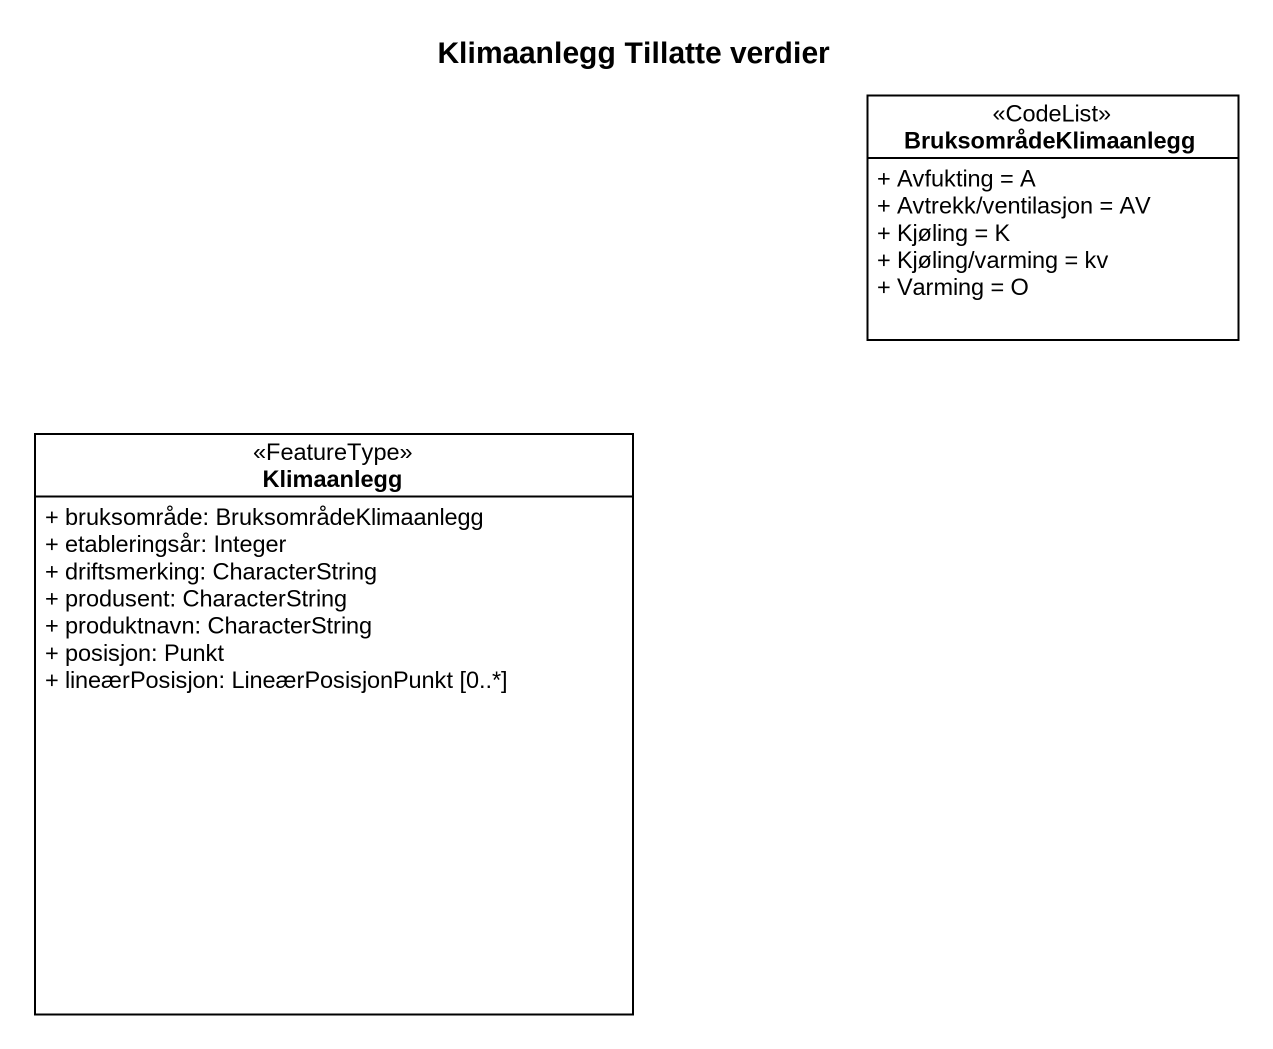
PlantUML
@startuml
title Klimaanlegg Tillatte verdier
hide circle
hide empty members
skinparam classAttributeIconSize 0
class BruksområdeKlimaanlegg <<CodeList>> {
  + Avfukting = A
  + Avtrekk/ventilasjon = AV
  + Kjøling = K
  + Kjøling/varming = kv
  + Varming = O
}
class Klimaanlegg <<FeatureType>> {
  + bruksområde: BruksområdeKlimaanlegg
  + etableringsår: Integer
  + driftsmerking: CharacterString
  + produsent: CharacterString
  + produktnavn: CharacterString
  + posisjon: Punkt
  + lineærPosisjon: LineærPosisjonPunkt [0..*]
}
@enduml
